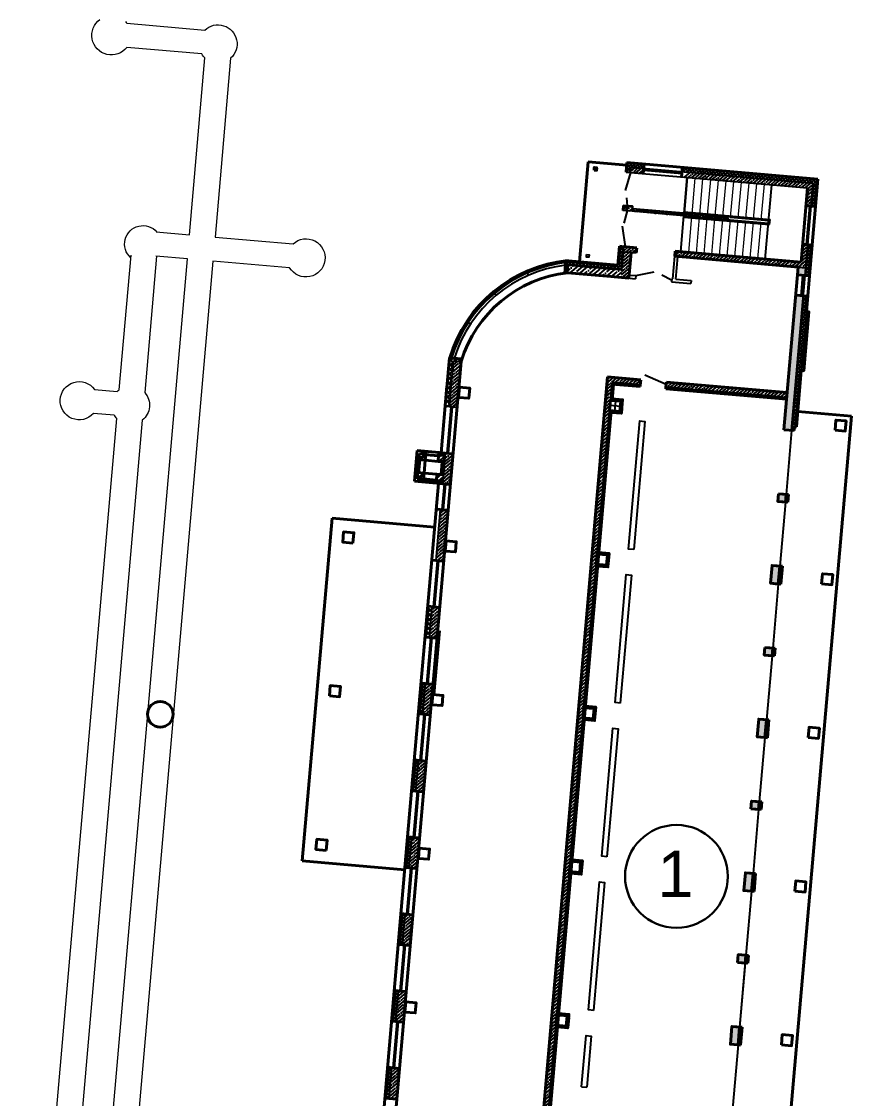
# Model space of a CAD drawing. Header units: millimetres. Extents: x 946 to 259010, y 548 to 42559.
# Drawn here: x 17430 to 23887, y 23808 to 32187 of the extents above; entities that cross this region are included whole.
import ezdxf

# ---------------------------------------------------------------- set-up
doc = ezdxf.new("R2010")
doc.units = ezdxf.units.MM
doc.linetypes.add('2-Columns and grid$0$084_(М5) Неукрепленный откос', pattern=[0])
doc.linetypes.add('DASHED', pattern=[19.05, 12.7, -6.35])
for name, color, linetype, lineweight in [('01 - здание', 1, 'Continuous', 40), ('01-Контур', 1, 'Continuous', 25), ('19-канальяК2', 54, 'Continuous', 40), ('Размеры КР', 23, 'Continuous', 13)]:
    doc.layers.add(name, color=color, linetype=linetype, lineweight=lineweight)
doc.styles.add('ГП-ариель', font='arial.ttf')
pattern_1 = [(45, (1452.38544, -901.835), (-0.067351921, 0.067351921), []), (135, (1452.38544, -901.835), (-0.067351921, -0.067351921), [])]
pattern_2 = [(45, (1411.03127, -1534.55234), (-0.134703842, 0.134703842), []), (45, (1411.16598, -1534.55234), (-0.134703842, 0.134703842), [0.238125, -0.047625, 0, -0.047625])]
pattern_3 = [(45, (1452.38544, -901.835), (-0.089802561, 0.089802561), []), (135, (1452.38544, -901.835), (-0.089802561, -0.089802561), [])]

# ---------------------------------------------------------------- blocks, each defined once
blk = doc.blocks.new('Прокуратура_v1')
at = {"layer": '01 - здание', "lineweight": -2, "ltscale": 100}
h = blk.add_hatch(dxfattribs=at)
h.set_pattern_fill('ANSI37', color=256, scale=0.03)
h.set_pattern_definition(pattern_1)
edge = h.paths.add_edge_path()
edge.add_line((-7.31, -0.19), (-6.81, -0.19))
edge.add_line((-6.81, -0.19), (-6.81, -0.02))
edge.add_line((-6.81, -0.02), (-7.449, -0.02))
edge.add_arc((-7.486, -0.015), 0.0375, 279.5173, 352.8701, ccw=False)
edge.add_line((-7.48, -0.052), (-7.48, -0.39))
edge.add_line((-7.48, -0.39), (-7.31, -0.39))
edge.add_line((-7.31, -0.39), (-7.31, -0.19))
h.paths.add_polyline_path([(-7.31, -1.69), (-7.48, -1.69), (-7.48, -1.89), (-7.31, -1.89)])
edge = h.paths.add_edge_path()
edge.add_arc((-0.022, -0.021), 0.0375, 178.8259, 272.3048, ccw=False)
edge.add_line((-0.059, -0.02), (-5.31, -0.02))
edge.add_line((-5.31, -0.02), (-5.31, -0.19))
edge.add_line((-5.31, -0.19), (-0.19, -0.19))
edge.add_line((-0.19, -0.19), (-0.19, -0.39))
edge.add_line((-0.19, -0.39), (-0.02, -0.39))
edge.add_line((-0.02, -0.39), (-0.02, -0.058))
h.paths.add_polyline_path([(-0.02, -0.39), (-0.19, -0.39), (-0.19, -1.09), (-0.02, -1.09)])
h.paths.add_polyline_path([(-0.02, -2.59), (-0.19, -2.59), (-0.19, -3.49), (-0.02, -3.49)])
h.paths.add_polyline_path([(-0.02, -3.49), (-0.19, -3.49), (-0.19, -3.79), (-0.02, -3.79)])
h = blk.add_hatch(dxfattribs=at)
h.set_pattern_fill('ANSI35', color=256, scale=0.03)
h.set_pattern_definition(pattern_2)
h.paths.add_polyline_path([(-7.11, -0.19), (-7.31, -0.19), (-7.31, -0.39), (-7.11, -0.39)])
h.paths.add_polyline_path([(-5.237, -0.39), (-0.71, -0.39), (-0.71, -0.19), (-5.132, -0.19)])
h.paths.add_polyline_path([(-0.71, -0.39), (-0.39, -0.39), (-0.19, -0.39), (-0.19, -0.19), (-0.71, -0.19)])
h.paths.add_polyline_path([(-0.19, -0.39), (-0.39, -0.39), (-0.39, -1.09), (-0.19, -1.09)])
h.paths.add_polyline_path([(-0.39, -2.59), (-0.39, -3.29), (-0.71, -3.29), (-0.71, -3.49), (-0.49, -3.49), (-0.19, -3.49), (-0.19, -2.59)])
h.paths.add_polyline_path([(-0.71, -3.49), (-0.71, -3.29), (-5.31, -3.29), (-5.31, -3.49)])
h.paths.add_polyline_path([(-7.11, -1.89), (-7.11, -1.69), (-7.31, -1.69), (-7.31, -1.89)])
h = blk.add_hatch(dxfattribs=at)
h.set_pattern_fill('ANSI35', color=256, scale=0.03)
h.set_pattern_definition([(45, (1452.38544, -901.835), (-0.134703842, 0.134703842), []), (45, (1452.52014, -901.835), (-0.134703842, 0.134703842), [0.238125, -0.047625, 0, -0.047625])])
h.paths.add_polyline_path([(-7.11, -0.19), (-7.11, -0.39), (-6.81, -0.39), (-6.81, -0.19)])
h = blk.add_hatch(dxfattribs=at)
h.set_pattern_fill('ANSI36', color=256, scale=0.02)
h.set_pattern_definition([(45, (908.73407, -1437.101285), (0.0336759605, 0.1234785217), [0.15875, -0.03175, 0, -0.03175])])
h.paths.add_polyline_path([(-6.99, -1.81), (-7.09, -1.82), (-7.09, -1.9), (-6.99, -1.89)])
h.paths.add_polyline_path([(-3.333, -1.79), (-6.99, -1.79), (-6.99, -1.89), (-3.299, -1.89)])
h = blk.add_hatch(dxfattribs=at)
h.set_pattern_fill('ANSI37', color=256, scale=0.03)
h.set_pattern_definition(pattern_1)
h.paths.add_polyline_path([(-7.31, -3.49), (-7.48, -3.49), (-7.48, -4.02), (-8.98, -4.02), (-9.41, -4.02), (-9.41, -4.19), (-7.31, -4.19)])
h.paths.add_polyline_path([(-7.31, -3.29), (-7.48, -3.29), (-7.48, -3.49), (-7.31, -3.49)])
h = blk.add_hatch(dxfattribs=at)
h.set_pattern_fill('ANSI35', color=256, scale=0.03)
h.set_pattern_definition(pattern_2)
h.paths.add_polyline_path([(-7.11, -3.29), (-7.31, -3.29), (-7.31, -3.49), (-7.11, -3.49)])
h.paths.add_polyline_path([(-7.11, -3.49), (-6.81, -3.49), (-6.81, -3.29), (-7.11, -3.29)])
h = blk.add_hatch(dxfattribs=at)
h.set_pattern_fill('ANSI35', color=256, scale=0.03)
h.set_pattern_definition(pattern_2)
h.paths.add_polyline_path([(-7.11, -3.49), (-7.31, -3.49), (-7.31, -4.49), (-7.11, -4.49)])
h.paths.add_polyline_path([(-7.01, -3.49), (-7.11, -3.49), (-7.11, -4.49), (-7.01, -4.49)])
h = blk.add_hatch(dxfattribs=at)
h.set_pattern_fill('ANSI35', color=256, scale=0.03)
h.set_pattern_definition(pattern_2)
h.paths.add_polyline_path([(-0.19, -3.49), (-0.49, -3.49), (-0.49, -3.79), (-0.19, -3.79)])
h.paths.add_polyline_path([(-0.19, -4.59), (-0.49, -4.59), (-0.49, -9.49), (-0.19, -9.49)])
h.paths.add_polyline_path([(-0.19, -9.49), (-0.49, -9.49), (-0.49, -9.84), (-0.19, -9.84)])
h.paths.add_polyline_path([(-0.19, -12.34), (-0.49, -12.34), (-0.49, -12.64), (-0.19, -12.64)])
h.paths.add_polyline_path([(-0.19, -15.14), (-0.49, -15.14), (-0.49, -15.49), (-0.19, -15.49)])
h.paths.add_polyline_path([(-0.19, -15.49), (-0.49, -15.49), (-0.49, -15.84), (-0.19, -15.84)])
h.paths.add_polyline_path([(-0.19, -18.34), (-0.49, -18.34), (-0.49, -18.64), (-0.19, -18.64)])
h.paths.add_polyline_path([(-0.19, -21.14), (-0.49, -21.14), (-0.49, -21.49), (-0.19, -21.49)])
h.paths.add_polyline_path([(-0.19, -21.49), (-0.49, -21.49), (-0.49, -21.84), (-0.19, -21.84)])
h.paths.add_polyline_path([(-0.19, -24.34), (-0.49, -24.34), (-0.49, -24.64), (-0.19, -24.64)])
h.paths.add_polyline_path([(-0.19, -27.14), (-0.49, -27.14), (-0.49, -27.49), (-0.19, -27.49)])
h.paths.add_polyline_path([(-0.19, -27.49), (-0.49, -27.49), (-0.49, -27.84), (-0.19, -27.84)])
h.paths.add_polyline_path([(-0.19, -30.34), (-0.49, -30.34), (-0.49, -30.64), (-0.19, -30.64)])
h.paths.add_polyline_path([(-0.19, -33.14), (-0.49, -33.14), (-0.49, -33.49), (-0.19, -33.49)])
h.paths.add_polyline_path([(-0.19, -33.49), (-0.49, -33.49), (-0.49, -33.84), (-0.19, -33.84)])
h.paths.add_polyline_path([(-0.19, -36.34), (-0.49, -36.34), (-0.49, -36.64), (-0.19, -36.64)])
h.paths.add_polyline_path([(-0.19, -39.14), (-0.49, -39.14), (-0.49, -39.49), (-0.19, -39.49)])
h.paths.add_polyline_path([(-0.19, -39.49), (-0.49, -39.49), (-0.49, -39.69), (-0.19, -39.69)])
h = blk.add_hatch(dxfattribs=at)
h.set_pattern_fill('ANSI37', color=256, scale=0.03)
h.set_pattern_definition(pattern_1)
h.paths.add_polyline_path([(-9.41, -4.19), (-9.41, -4.02), (-9.457, -4.02, 0.002499), (-9.51, -4.031), (-9.51, -4.511, -0.005218), (-9.41, -4.49)])
h = blk.add_hatch(dxfattribs=at)
h.set_pattern_fill('ANSI35', color=256, scale=0.04)
h.set_pattern_definition([(45, (1452.38544, -901.835), (-0.179605122, 0.179605122), []), (45, (1452.56504, -901.835), (-0.179605122, 0.179605122), [0.3175, -0.0635, 0, -0.0635])])
h.paths.add_polyline_path([(-7.31, -4.191), (-9.41, -4.19), (-9.41, -4.49), (-7.31, -4.49)])
h = blk.add_hatch(dxfattribs=at)
h.set_pattern_fill('ANSI37', color=256, scale=0.03)
h.set_pattern_definition(pattern_1)
h.paths.add_polyline_path([(-0.02, -5.19), (-0.02, -4.59), (-0.19, -4.59), (-0.19, -9.49), (-0.02, -9.49), (-0.02, -9.129, -0.411161), (-0.057, -9.091, -0.411161), (-0.02, -9.054), (-0.02, -7.49)])
h.paths.add_polyline_path([(-0.02, -9.49), (-0.19, -9.49), (-0.19, -9.84), (-0.09, -9.84), (-0.09, -9.69), (-0.02, -9.69)])
h = blk.add_hatch(dxfattribs=at)
h.set_pattern_fill('ANSI37', color=256, scale=0.04)
h.set_pattern_definition(pattern_3)
h.paths.add_polyline_path([(-13.53, -9.49), (-13.7, -9.49), (-13.7, -9.49), (-13.7, -10.09), (-13.53, -10.09)])
h.paths.add_polyline_path([(-13.53, -8.19), (-13.7, -8.19), (-13.7, -9.49), (-13.53, -9.49)])
h = blk.add_hatch(dxfattribs=at)
h.set_pattern_fill('ANSI35', color=256, scale=0.03)
h.set_pattern_definition(pattern_2)
h.paths.add_polyline_path([(-13.23, -17.89), (-13.53, -17.89), (-13.53, -19.09), (-13.23, -19.09)])
h.paths.add_polyline_path([(-13.53, -16.09), (-13.23, -16.09), (-13.23, -15.49), (-13.53, -15.49)])
h.paths.add_polyline_path([(-13.23, -15.49), (-13.23, -14.09), (-13.53, -14.09), (-13.53, -15.49)])
h.paths.add_polyline_path([(-13.23, -11.89), (-13.53, -11.89), (-13.53, -13.09), (-13.23, -13.09)])
h.paths.add_polyline_path([(-13.53, -10.09), (-13.23, -10.09), (-13.23, -9.49), (-13.53, -9.49)])
edge = h.paths.add_edge_path()
edge.add_line((-13.53, -9.49), (-13.23, -9.49))
edge.add_line((-13.23, -9.49), (-13.23, -9.29))
edge.add_arc((-27.855, -8.79), 14.634, 358.042, 361.958)
edge.add_line((-13.23, -8.29), (-13.53, -8.29))
edge.add_arc((47.787, -8.89), 61.32, 179.43937, 180.56063)
h = blk.add_hatch(dxfattribs=at)
h.set_pattern_fill('ANSI37', color=256, scale=0.04)
h.set_pattern_definition(pattern_3)
h.paths.add_polyline_path([(-13.23, -8.19), (-13.53, -8.19), (-13.53, -8.29), (-13.23, -8.29)])
h = blk.add_hatch(dxfattribs=at)
h.set_pattern_fill('ANSI35', color=256, scale=0.03)
h.set_pattern_definition(pattern_2)
h.paths.add_polyline_path([(-7.31, -15.49), (-7.51, -15.49), (-7.51, -21.49), (-7.31, -21.49), (-7.31, -21.29)])
h.paths.add_polyline_path([(-7.31, -9.49), (-7.51, -9.49), (-7.51, -15.49), (-7.31, -15.49), (-7.31, -15.29)])
h.paths.add_polyline_path([(-7.11, -8.39), (-7.51, -8.39), (-7.51, -9.49), (-7.31, -9.49), (-7.31, -9.29), (-7.31, -8.59), (-7.11, -8.59)])
h.paths.add_polyline_path([(-6.21, -8.39), (-6.564, -8.39), (-6.501, -8.59), (-6.21, -8.59)])
h.paths.add_polyline_path([(-6.564, -8.39), (-7.11, -8.39), (-7.11, -8.59), (-6.501, -8.59)])
h.paths.add_polyline_path([(-4.225, -8.39), (-5.21, -8.39), (-5.21, -8.59), (-4.208, -8.59)])
h.paths.add_polyline_path([(-0.71, -8.39), (-4.225, -8.39), (-4.208, -8.59), (-0.71, -8.59)])
h.paths.add_polyline_path([(-0.49, -8.39), (-0.71, -8.39), (-0.71, -8.59), (-0.49, -8.59)])
h = blk.add_hatch(dxfattribs=at)
h.set_pattern_fill('ANSI32', color=256, scale=0.02)
h.set_pattern_definition([(45, (1459.09888, -872.56195), (-0.134703842, 0.134703842), []), (45, (1459.18868, -872.56195), (-0.134703842, 0.134703842), [])])
h.paths.add_polyline_path([(-14.29, -12.24), (-14.29, -11.99), (-14.54, -11.99), (-14.54, -12.24)])
h.paths.add_polyline_path([(-13.79, -11.99), (-13.79, -12.24), (-13.53, -12.24), (-13.53, -11.99)])
h.paths.add_polyline_path([(-13.79, -12.74), (-13.79, -12.99), (-13.53, -12.99), (-13.53, -12.74)])
h = blk.add_hatch(dxfattribs=at)
h.set_pattern_fill('ANSI31', color=256, scale=0.02)
h.set_pattern_definition([(45, (1459.09888, -872.561955), (-0.0449012806, 0.0449012806), [])])
h.paths.add_polyline_path([(-13.79, -11.99), (-14.091, -11.99), (-14.091, -12.04), (-13.79, -12.04)])
h.paths.add_polyline_path([(-14.091, -11.99), (-14.29, -11.99), (-14.29, -12.04), (-14.091, -12.04)])
h.paths.add_polyline_path([(-13.79, -12.94), (-14.29, -12.94), (-14.29, -12.99), (-13.79, -12.99)])
h = blk.add_hatch(dxfattribs=at)
h.set_pattern_fill('ANSI31', color=256, scale=0.02)
h.set_pattern_definition([(45, (1459.31888, -872.561955), (-0.0449012806, 0.0449012806), [])])
h.paths.add_polyline_path([(-14.54, -12.74), (-14.49, -12.74), (-14.49, -12.24), (-14.54, -12.24)])
h = blk.add_hatch(dxfattribs=at)
h.set_pattern_fill('ANSI37', color=256, scale=0.04)
h.set_pattern_definition([(45, (1411.03127, -1528.55234), (-0.089802561, 0.089802561), []), (135, (1411.03127, -1528.55234), (-0.089802561, -0.089802561), [])])
h.paths.add_polyline_path([(-13.53, -12.24), (-13.63, -12.24), (-13.63, -12.74), (-13.53, -12.74)])
h = blk.add_hatch(dxfattribs=at)
h.set_pattern_fill('ANSI37', color=256, scale=0.03)
h.set_pattern_definition(pattern_1)
h.paths.add_polyline_path([(-0.09, -12.34), (-0.19, -12.34), (-0.19, -12.64), (-0.09, -12.64)])
h.paths.add_polyline_path([(-0.09, -15.14), (-0.19, -15.14), (-0.19, -15.49), (-0.09, -15.49)])
h.paths.add_polyline_path([(-0.09, -15.49), (-0.19, -15.49), (-0.19, -15.84), (-0.09, -15.84)])
h.paths.add_polyline_path([(-0.09, -18.34), (-0.19, -18.34), (-0.19, -18.64), (-0.09, -18.64)])
h.paths.add_polyline_path([(-0.09, -21.14), (-0.19, -21.14), (-0.19, -21.49), (-0.09, -21.49)])
h.paths.add_polyline_path([(-0.09, -21.49), (-0.19, -21.49), (-0.19, -21.84), (-0.09, -21.84)])
h.paths.add_polyline_path([(-0.09, -24.34), (-0.19, -24.34), (-0.19, -24.64), (-0.09, -24.64)])
h.paths.add_polyline_path([(-0.09, -27.14), (-0.19, -27.14), (-0.19, -27.49), (-0.09, -27.49)])
h.paths.add_polyline_path([(-0.09, -27.49), (-0.19, -27.49), (-0.19, -27.84), (-0.09, -27.84)])
h.paths.add_polyline_path([(-0.09, -30.34), (-0.19, -30.34), (-0.19, -30.64), (-0.09, -30.64)])
h.paths.add_polyline_path([(-0.09, -33.14), (-0.19, -33.14), (-0.19, -33.49), (-0.09, -33.49)])
h.paths.add_polyline_path([(-0.09, -33.49), (-0.19, -33.49), (-0.19, -33.84), (-0.09, -33.84)])
h.paths.add_polyline_path([(-0.09, -36.34), (-0.19, -36.34), (-0.19, -36.64), (-0.09, -36.64)])
h.paths.add_polyline_path([(-0.09, -39.14), (-0.19, -39.14), (-0.19, -39.49), (-0.09, -39.49)])
h = blk.add_hatch(dxfattribs=at)
h.set_pattern_fill('ANSI32', color=256, scale=0.02)
h.set_pattern_definition([(45, (1459.31888, -872.56195), (-0.134703842, 0.134703842), []), (45, (1459.40868, -872.56195), (-0.134703842, 0.134703842), [])])
h.paths.add_polyline_path([(-14.401, -12.74), (-14.54, -12.74), (-14.54, -12.99), (-14.401, -12.99)])
h.paths.add_polyline_path([(-14.29, -12.74), (-14.401, -12.74), (-14.401, -12.99), (-14.29, -12.99)])
h = blk.add_hatch(dxfattribs=at)
h.set_pattern_fill('ANSI37', color=256, scale=0.04)
h.set_pattern_definition([(45, (1411.03127, -1534.55234), (-0.089802561, 0.089802561), []), (135, (1411.03127, -1534.55234), (-0.089802561, -0.089802561), [])])
h.paths.add_polyline_path([(-13.53, -17.89), (-13.7, -17.89), (-13.7, -19.09), (-13.53, -19.09)])
h = blk.add_hatch(dxfattribs=at)
h.set_pattern_fill('ANSI37', color=256, scale=0.03)
h.set_pattern_definition(pattern_1)
h.paths.add_polyline_path([(-13.53, -35.89), (-13.7, -35.89), (-13.7, -37.09), (-13.53, -37.09)])
h.paths.add_polyline_path([(-13.53, -33.49), (-13.7, -33.49), (-13.7, -34.09), (-13.53, -34.09)])
h.paths.add_polyline_path([(-13.53, -32.89), (-13.7, -32.89), (-13.7, -33.49), (-13.53, -33.49)])
h.paths.add_polyline_path([(-13.53, -29.89), (-13.7, -29.89), (-13.7, -31.09), (-13.53, -31.09)])
h.paths.add_polyline_path([(-13.53, -27.49), (-13.7, -27.49), (-13.7, -28.09), (-13.53, -28.09)])
h.paths.add_polyline_path([(-13.53, -26.89), (-13.7, -26.89), (-13.7, -27.49), (-13.53, -27.49)])
h.paths.add_polyline_path([(-13.53, -23.89), (-13.7, -23.89), (-13.7, -25.051, -0.438008), (-13.661, -25.09), (-13.53, -25.09)])
h.paths.add_polyline_path([(-13.53, -21.49), (-13.7, -21.49), (-13.7, -22.09), (-13.53, -22.09)])
h.paths.add_polyline_path([(-13.53, -20.89), (-13.7, -20.89), (-13.7, -21.49), (-13.53, -21.49)])
h = blk.add_hatch(dxfattribs=at)
h.set_pattern_fill('ANSI35', color=256, scale=0.03)
h.set_pattern_definition(pattern_2)
h.paths.add_polyline_path([(-13.23, -29.89), (-13.53, -29.89), (-13.53, -31.09), (-13.23, -31.09)])
h.paths.add_polyline_path([(-13.23, -27.49), (-13.53, -27.49), (-13.53, -28.09), (-13.23, -28.09)])
h.paths.add_polyline_path([(-13.53, -27.49), (-13.23, -27.49), (-13.23, -26.89), (-13.53, -26.89)])
h.paths.add_polyline_path([(-13.23, -23.89), (-13.53, -23.89), (-13.53, -25.09), (-13.23, -25.09)])
h.paths.add_polyline_path([(-13.23, -21.49), (-13.53, -21.49), (-13.53, -22.09), (-13.23, -22.09)])
h.paths.add_polyline_path([(-13.23, -21.09), (-13.23, -20.89), (-13.53, -20.89), (-13.53, -21.49), (-13.23, -21.49)])
h = blk.add_hatch(dxfattribs=at)
h.set_pattern_fill('ANSI35', color=256, scale=0.03)
h.set_pattern_definition(pattern_2)
h.paths.add_polyline_path([(-7.31, -21.49), (-7.51, -21.49), (-7.51, -27.49), (-7.31, -27.49), (-7.31, -27.29)])
h = blk.add_hatch(dxfattribs=at)
h.set_pattern_fill('ANSI35', color=256, scale=0.03)
h.set_pattern_definition(pattern_2)
h.paths.add_polyline_path([(-7.31, -27.49), (-7.51, -27.49), (-7.51, -33.49), (-7.31, -33.49), (-7.31, -33.29)])
h = blk.add_hatch(dxfattribs=at)
h.set_pattern_fill('ANSI35', color=256, scale=0.03)
h.set_pattern_definition(pattern_2)
h.paths.add_polyline_path([(-17.53, -46.09), (-17.23, -46.09), (-17.23, -44.89), (-17.53, -44.89)])
h.paths.add_polyline_path([(-17.23, -41.89), (-17.53, -41.89), (-17.53, -43.09), (-17.23, -43.09)])
h.paths.add_polyline_path([(-17.23, -39.27), (-17.01, -39.27), (-17.01, -38.97), (-17.53, -38.97), (-17.53, -40.09), (-17.23, -40.09)])
h.paths.add_polyline_path([(-17.01, -38.97), (-17.01, -39.27), (-13.23, -39.27), (-13.23, -38.09), (-13.53, -38.09), (-13.53, -38.97)])
h.paths.add_polyline_path([(-13.53, -37.09), (-13.23, -37.09), (-13.23, -35.89), (-13.53, -35.89)])
h.paths.add_polyline_path([(-13.23, -33.49), (-13.53, -33.49), (-13.53, -34.09), (-13.23, -34.09)])
h.paths.add_polyline_path([(-13.23, -32.89), (-13.53, -32.89), (-13.53, -33.49), (-13.23, -33.49)])
h = blk.add_hatch(dxfattribs=at)
h.set_pattern_fill('ANSI35', color=256, scale=0.03)
h.set_pattern_definition(pattern_2)
h.paths.add_polyline_path([(-7.11, -39.69), (-7.31, -39.69), (-7.31, -39.49), (-7.51, -39.49), (-7.51, -39.89), (-7.11, -39.89)])
h.paths.add_polyline_path([(-7.31, -33.69), (-7.31, -33.49), (-7.51, -33.49), (-7.51, -36.159), (-7.51, -39.49), (-7.31, -39.49), (-7.31, -39.29)])
h.paths.add_polyline_path([(-3.721, -39.69), (-4.71, -39.69), (-7.11, -39.69), (-7.11, -39.89), (-4.71, -39.89), (-4.71, -41.6), (-4.395, -41.6), (-4.395, -41.4), (-4.51, -41.4), (-4.51, -39.89), (-3.65, -39.89)])
h.paths.add_polyline_path([(-2.81, -39.89), (-2.519, -39.89), (-2.591, -39.69), (-3.721, -39.69), (-3.65, -39.89), (-3.01, -39.89), (-3.01, -41.4), (-3.465, -41.4), (-3.465, -41.6), (-2.435, -41.6), (-2.435, -41.4), (-2.81, -41.4)])
h.paths.add_polyline_path([(0.04, -39.69), (-0.19, -39.69), (-0.71, -39.69), (-0.71, -39.89), (-0.16, -39.89), (-0.16, -41.4), (-0.71, -41.4), (-0.71, -41.6), (-0.39, -41.6), (-0.39, -42.4), (-0.19, -42.4), (-0.19, -41.6), (0.04, -41.6)])
h.paths.add_polyline_path([(-0.71, -41.4), (-1.085, -41.4), (-1.085, -41.6), (-0.71, -41.6)])
h.paths.add_polyline_path([(-3.323, -40.948), (-2.838, -40.948), (-2.838, -40.648), (-3.323, -40.648)], flags=25)
at = {"layer": '01 - здание', "ltscale": 100}
for p, q in [((-8.98, -0.12), (-8.98, -4.02)), ((-7.48, -0.12), (-8.98, -0.12)), ((-7.48, -0.02), (-0.02, -0.02)), ((-7.48, -0.39), (-7.48, -0.02)), ((-6.81, -0.39), (-6.81, -0.02)), ((-5.31, -0.39), (-5.31, -0.02)), ((-0.39, -3.29), (-0.39, -0.39)), ((-0.39, -3.29), (-0.39, -0.39)), ((-0.39, -3.29), (-0.39, -0.39)), ((-0.39, -3.29), (-0.39, -0.39)), ((-0.39, -3.29), (-0.39, -0.39)), ((-0.39, -3.29), (-0.39, -0.39)), ((-0.39, -3.29), (-0.39, -0.39)), ((-0.39, -3.29), (-0.39, -0.39)), ((-0.02, -0.02), (-0.02, -3.49)), ((-0.02, -1.09), (-0.39, -1.09)), ((-0.02, -2.59), (-0.39, -2.59)), ((-7.48, -4.02), (-7.48, -3.29)), ((-7.31, -3.29), (-7.48, -3.29)), ((-7.345, -3.29), (-6.81, -3.29)), ((-6.81, -3.29), (-6.81, -3.49)), ((-5.31, -3.29), (-0.39, -3.29)), ((-5.31, -3.29), (-5.31, -3.49)), ((-7.01, -4.49), (-7.01, -3.49)), ((-0.49, -3.49), (-5.31, -3.49)), ((-0.49, -9.84), (-0.49, -3.49)), ((-0.02, -3.49), (-0.02, -5.19)), ((-9.51, -4.031), (-9.51, -4.511)), ((-9.41, -4.02), (-9.457, -4.02)), ((-9.41, -4.02), (-7.48, -4.02)), ((-0.49, -3.79), (-0.02, -3.79)), ((-7.11, -4.49), (-9.41, -4.49)), ((-7.01, -4.49), (-8.43, -4.49)), ((-0.49, -4.59), (-0.02, -4.59)), ((0.08, -5.19), (-0.02, -5.19)), ((0.08, -5.19), (0.08, -7.49)), ((-0.02, -7.49), (-0.02, -9.69)), ((-13.7, -9.49), (-13.7, -8.19)), ((-13.23, -8.19), (-13.7, -8.19)), ((-13.208, -8.19), (-13.7, -8.19)), ((-13.23, -9.49), (-13.23, -8.29)), ((-7.51, -36.159), (-7.51, -8.39)), ((-6.21, -8.39), (-7.51, -8.39)), ((-6.21, -8.653), (-7.31, -8.653)), ((-7.247, -8.653), (-7.247, -9.29)), ((-6.21, -8.39), (-6.21, -8.59)), ((-6.21, -8.59), (-6.21, -8.653)), ((-0.49, -8.39), (-5.21, -8.39)), ((-5.21, -8.39), (-5.21, -8.59)), ((-5.21, -8.59), (-5.21, -8.653)), ((-0.49, -8.653), (-5.21, -8.653)), ((-0.02, -9.09), (2.08, -9.09)), ((2.08, -39.89), (2.08, -9.09)), ((-13.7, -11.89), (-13.7, -9.29)), ((-13.23, -21.29), (-13.23, -9.29)), ((-7.247, -9.69), (-7.247, -39.227)), ((-0.49, -9.84), (-0.09, -9.84)), ((-0.09, -9.84), (-0.09, -9.69)), ((-0.09, -9.69), (-0.02, -9.69)), ((-13.63, -11.89), (-14.64, -11.89)), ((-14.64, -11.89), (-14.64, -13.09)), ((-14.29, -11.99), (-14.54, -11.99)), ((-14.54, -11.99), (-14.54, -12.24)), ((-14.29, -11.99), (-14.29, -11.89)), ((-14.29, -11.99), (-14.29, -12.24)), ((-13.79, -11.99), (-13.79, -11.89)), ((-13.53, -11.99), (-13.79, -11.99)), ((-13.79, -11.99), (-13.79, -12.24)), ((-13.23, -11.89), (-13.7, -11.89)), ((-14.54, -12.24), (-14.64, -12.24)), ((-14.29, -12.24), (-14.54, -12.24)), ((-14.54, -12.24), (-14.54, -12.74)), ((-14.29, -12.24), (-14.29, -12.74)), ((-14.29, -12.24), (-13.79, -12.24)), ((-13.53, -12.24), (-13.79, -12.24)), ((-13.63, -12.24), (-13.63, -12.74)), ((-0.49, -12.34), (-0.09, -12.34)), ((-0.09, -12.64), (-0.09, -12.34)), ((-14.54, -12.74), (-14.64, -12.74)), ((-14.54, -12.74), (-14.54, -12.99)), ((-14.29, -12.74), (-14.54, -12.74)), ((-14.29, -12.74), (-14.29, -12.99)), ((-14.29, -12.74), (-13.79, -12.74)), ((-13.79, -12.74), (-13.79, -12.99)), ((-13.53, -12.74), (-13.79, -12.74)), ((-0.49, -12.64), (-0.09, -12.64)), ((-0.49, -12.64), (-0.09, -12.64)), ((-13.63, -13.09), (-14.64, -13.09)), ((-14.29, -12.99), (-14.54, -12.99)), ((-14.29, -12.99), (-13.79, -12.99)), ((-14.29, -13.09), (-14.29, -12.99)), ((-13.53, -12.99), (-13.79, -12.99)), ((-13.79, -13.09), (-13.79, -12.99)), ((-13.7, -26.89), (-13.7, -13.09)), ((-13.7, -13.09), (-13.23, -13.09)), ((-13.23, -14.09), (-13.7, -14.09)), ((-13.7, -14.09), (-13.23, -14.09)), ((-0.49, -15.84), (-0.49, -15.14)), ((-0.49, -15.14), (-0.09, -15.14)), ((-0.09, -15.84), (-0.09, -15.14)), ((-0.49, -15.84), (-0.09, -15.84)), ((-13.7, -16.09), (-13.23, -16.09)), ((-13.7, -17.89), (-13.23, -17.89)), ((-0.49, -18.64), (-0.49, -18.34)), ((-0.49, -18.34), (-0.09, -18.34)), ((-0.09, -18.64), (-0.09, -18.34)), ((-0.49, -18.64), (-0.09, -18.64)), ((-0.49, -18.64), (-0.09, -18.64)), ((-13.7, -19.09), (-13.23, -19.09)), ((-13.7, -19.09), (-13.23, -19.09)), ((-13.7, -20.89), (-13.23, -20.89)), ((-13.23, -39.27), (-13.23, -21.09)), ((-0.49, -21.84), (-0.49, -21.14)), ((-0.49, -21.14), (-0.09, -21.14)), ((-0.09, -21.84), (-0.09, -21.14)), ((-13.7, -22.09), (-13.23, -22.09)), ((-0.49, -21.84), (-0.09, -21.84)), ((-13.7, -23.89), (-13.23, -23.89)), ((-0.49, -24.64), (-0.49, -24.34)), ((-0.49, -24.34), (-0.09, -24.34)), ((-0.49, -24.64), (-0.09, -24.64)), ((-0.49, -24.64), (-0.09, -24.64)), ((-0.09, -24.64), (-0.09, -24.34)), ((-13.7, -25.09), (-13.23, -25.09)), ((-13.7, -38.8), (-13.7, -26.89)), ((-13.7, -26.89), (-13.23, -26.89)), ((-13.23, -26.89), (-13.7, -26.89)), ((-0.49, -27.84), (-0.49, -27.14)), ((-0.49, -27.14), (-0.09, -27.14)), ((-0.09, -27.84), (-0.09, -27.14)), ((-0.49, -27.84), (-0.09, -27.84)), ((-13.7, -28.09), (-13.23, -28.09)), ((-13.7, -29.89), (-13.23, -29.89)), ((-13.23, -29.89), (-13.7, -29.89)), ((-0.49, -30.64), (-0.49, -30.34)), ((-0.49, -30.34), (-0.09, -30.34)), ((-0.09, -30.64), (-0.09, -30.34)), ((-0.49, -30.64), (-0.09, -30.64)), ((-0.49, -30.64), (-0.09, -30.64)), ((-13.7, -31.09), (-13.23, -31.09)), ((-13.7, -32.89), (-13.23, -32.89)), ((-13.23, -32.89), (-13.7, -32.89)), ((-7.51, -39.89), (-7.51, -33.49)), ((-0.49, -33.84), (-0.49, -33.14)), ((-0.49, -33.14), (-0.09, -33.14)), ((-0.09, -33.84), (-0.09, -33.14)), ((-0.49, -33.84), (-0.09, -33.84)), ((-13.7, -34.09), (-13.23, -34.09)), ((-13.7, -35.89), (-13.23, -35.89)), ((-13.23, -37.09), (-13.7, -37.09))]:
    blk.add_line(p, q, dxfattribs=at)
at = {"layer": '01 - здание', "lineweight": -2, "ltscale": 100}
for p, q in [((-7.48, -0.39), (-7.31, -0.39)), ((-7.31, -0.39), (-7.453, -1.102)), ((-7.31, -0.19), (-0.19, -0.19)), ((-7.31, -0.39), (-7.31, -0.19)), ((-7.31, -0.39), (-0.39, -0.39)), ((-6.81, -0.19), (-5.31, -0.19)), ((-6.801, -0.259), (-5.31, -0.259)), ((-5.09, -1.79), (-5.09, -0.39)), ((-5.09, -0.39), (-5.09, -1.79)), ((-1.79, -3.29), (-1.79, -0.39)), ((-0.19, -1.09), (-0.19, -0.19)), ((-0.19, -1.09), (-0.19, -0.19)), ((-0.19, -1.09), (-0.19, -0.19)), ((-0.19, -1.09), (-0.19, -0.19)), ((-0.19, -1.09), (-0.19, -0.19)), ((-0.256, -1.09), (-0.256, -2.59)), ((-0.205, -1.09), (-0.205, -2.59)), ((-7.31, -1.69), (-7.366, -1.393)), ((-7.48, -1.89), (-7.48, -1.69)), ((-7.11, -1.69), (-7.48, -1.69)), ((-7.11, -1.89), (-7.48, -1.89)), ((-7.31, -1.89), (-7.395, -2.378)), ((-7.31, -1.89), (-7.31, -1.69)), ((-7.11, -1.79), (-7.11, -1.69)), ((-7.11, -1.69), (-7.11, -1.89)), ((-3.299, -1.79), (-7.11, -1.79)), ((-5.09, -1.89), (-7.11, -1.89)), ((-5.09, -1.74), (-1.74, -1.74)), ((-5.09, -1.89), (-1.79, -1.89)), ((-5.09, -3.29), (-5.09, -1.89)), ((-5.09, -1.94), (-1.74, -1.94)), ((-3.29, -1.79), (-1.79, -1.79)), ((-1.74, -1.94), (-1.74, -1.74)), ((-7.245, -3.29), (-7.441, -2.496)), ((-0.19, -3.49), (-0.19, -2.59)), ((-0.19, -3.49), (-0.19, -2.59)), ((-0.19, -3.49), (-0.19, -2.59)), ((-0.19, -3.49), (-0.19, -2.59)), ((-0.19, -3.49), (-0.19, -2.59)), ((-0.19, -3.49), (-0.19, -2.59)), ((-7.31, -4.191), (-7.31, -3.29)), ((-7.31, -3.49), (-6.81, -3.49)), ((-5.31, -4.37), (-5.31, -3.49)), ((-5.31, -4.37), (-5.31, -3.49)), ((-5.19, -4.37), (-5.19, -3.49)), ((-5.19, -4.37), (-5.19, -3.49)), ((-0.49, -3.49), (-0.19, -3.49)), ((-0.49, -3.49), (-0.19, -3.49)), ((-0.49, -3.49), (-0.19, -3.49)), ((-0.49, -3.49), (-0.19, -3.49)), ((-0.49, -3.49), (-0.19, -3.49)), ((-0.49, -3.49), (-0.19, -3.49)), ((-0.19, -9.84), (-0.19, -3.49)), ((-9, -4.059), (-9, -4.061)), ((-7.48, -4.02), (-8.98, -4.02)), ((-7.48, -4.02), (-8.43, -4.02)), ((-6.75, -4.37), (-6.058, -4.165)), ((-0.29, -3.79), (-0.29, -4.59)), ((-0.24, -3.79), (-0.24, -4.59)), ((-9.41, -4.19), (-9.41, -4.49)), ((-9.41, -4.19), (-7.31, -4.19)), ((-9.31, -4.19), (-7.31, -4.191)), ((-7.31, -4.19), (-8.43, -4.19)), ((-7.21, -4.49), (-6.75, -4.49)), ((-7.01, -4.37), (-6.75, -4.37)), ((-6.75, -4.37), (-6.75, -4.49)), ((-5.35, -4.43), (-5.746, -4.262)), ((-5.35, -4.37), (-5.31, -4.37)), ((-5.35, -4.37), (-5.35, -4.49)), ((-5.35, -4.49), (-4.59, -4.49)), ((-5.19, -4.37), (-4.59, -4.37)), ((-4.59, -4.37), (-4.59, -4.49)), ((-10.907, -4.718), (-10.955, -4.63)), ((-0.02, -5.19), (-0.02, -7.49)), ((-12.101, -5.606), (-12.172, -5.535)), ((-12.995, -6.796), (-13.083, -6.748)), ((0.08, -7.49), (-0.02, -7.49)), ((-13.53, -8.29), (-13.23, -8.29)), ((-13.53, -9.49), (-13.53, -8.29)), ((-5.21, -8.49), (-6.067, -8.2)), ((-7.31, -36.159), (-7.31, -8.59)), ((-6.21, -8.59), (-7.31, -8.59)), ((-0.49, -8.59), (-5.21, -8.59)), ((-13.53, -10.09), (-13.53, -9.49)), ((-6.91, -9.49), (-7.31, -9.49)), ((-7.11, -9.69), (-7.11, -9.29)), ((-0.19, -9.84), (-0.19, -12.34)), ((-13.23, -10.09), (-13.7, -10.09)), ((-13.478, -10.09), (-13.478, -11.89)), ((-13.426, -10.09), (-13.426, -11.89)), ((-14.29, -11.99), (-13.79, -11.99)), ((-14.29, -12.04), (-13.79, -12.04)), ((-13.53, -13.09), (-13.53, -11.89)), ((-14.49, -12.24), (-14.49, -12.74)), ((-0.49, -12.64), (-0.49, -12.34)), ((-0.19, -12.64), (-0.19, -12.34)), ((-14.29, -12.94), (-13.79, -12.94)), ((-0.19, -12.64), (-0.19, -15.14)), ((-13.478, -13.09), (-13.478, -14.09)), ((-13.426, -13.09), (-13.426, -14.09)), ((-13.53, -16.09), (-13.53, -14.09)), ((-0.19, -15.84), (-0.19, -15.14)), ((-0.19, -15.84), (-0.19, -18.34)), ((-13.474, -17.89), (-13.474, -16.09)), ((-13.422, -17.89), (-13.422, -16.09)), ((-13.53, -19.09), (-13.53, -17.89)), ((-0.19, -18.64), (-0.19, -18.34)), ((-13.147, -18.793), (-13.147, -21.29)), ((-0.19, -18.64), (-0.19, -21.14)), ((-13.474, -20.89), (-13.474, -19.09)), ((-13.422, -20.89), (-13.422, -19.09)), ((-13.53, -22.09), (-13.53, -20.89)), ((-0.19, -21.84), (-0.19, -21.14)), ((-13.474, -23.89), (-13.474, -22.09)), ((-13.422, -23.89), (-13.422, -22.09)), ((-0.19, -21.84), (-0.19, -24.34)), ((-0.19, -21.84), (-0.19, -24.34)), ((-13.53, -25.09), (-13.53, -23.89)), ((-0.19, -24.64), (-0.19, -24.34)), ((-0.19, -24.64), (-0.19, -27.14)), ((-13.474, -26.89), (-13.474, -25.09)), ((-13.422, -26.89), (-13.422, -25.09)), ((-13.53, -28.09), (-13.53, -26.89)), ((-0.19, -27.84), (-0.19, -27.14)), ((-0.19, -27.84), (-0.19, -30.34)), ((-0.19, -27.84), (-0.19, -30.34)), ((-13.474, -29.89), (-13.474, -28.09)), ((-13.422, -29.89), (-13.422, -28.09)), ((-13.53, -31.09), (-13.53, -29.89)), ((-0.19, -30.64), (-0.19, -30.34)), ((-0.19, -30.59), (-0.19, -33.14)), ((-0.19, -30.64), (-0.19, -33.14)), ((-13.474, -32.89), (-13.474, -31.09)), ((-13.422, -32.89), (-13.422, -31.09)), ((-13.53, -34.09), (-13.53, -32.89)), ((-0.19, -33.84), (-0.19, -33.14)), ((-7.31, -39.69), (-7.31, -33.69)), ((-0.19, -33.84), (-0.19, -36.34)), ((-0.19, -33.84), (-0.19, -36.34)), ((-13.474, -35.89), (-13.474, -34.09)), ((-13.422, -35.89), (-13.422, -34.09)), ((-13.53, -37.09), (-13.53, -35.89)), ((-6.11, -35.99), (-5.91, -35.99))]:
    blk.add_line(p, q, dxfattribs=at)
at = {"layer": '01 - здание', "lineweight": 15, "ltscale": 100}
for p, q in [((-4.79, -0.39), (-4.79, -1.79)), ((-4.49, -0.39), (-4.49, -1.79)), ((-4.19, -0.39), (-4.19, -1.79)), ((-3.89, -0.39), (-3.89, -1.79)), ((-3.59, -0.39), (-3.59, -1.79)), ((-3.29, -0.39), (-3.29, -1.79)), ((-2.99, -0.39), (-2.99, -1.79)), ((-2.69, -0.39), (-2.69, -1.79)), ((-2.39, -0.39), (-2.39, -1.79)), ((-2.09, -0.39), (-2.09, -1.79)), ((-4.79, -1.89), (-4.79, -3.29)), ((-4.49, -1.89), (-4.49, -3.29)), ((-4.19, -1.89), (-4.19, -3.29)), ((-3.89, -1.89), (-3.89, -3.29)), ((-3.59, -1.89), (-3.59, -3.29)), ((-3.29, -1.89), (-3.29, -3.29)), ((-2.99, -1.89), (-2.99, -3.29)), ((-2.69, -1.89), (-2.69, -3.29)), ((-2.39, -1.89), (-2.39, -3.29)), ((-2.09, -1.89), (-2.09, -3.29))]:
    blk.add_line(p, q, dxfattribs=at)
at = {"layer": '01 - здание', "ltscale": 100}
for points in [[(-8.73, -0.42), (-8.63, -0.42), (-8.63, -0.32), (-8.73, -0.32)], [(-0.49, -12.34), (-0.19, -12.34), (-0.19, -12.64), (-0.49, -12.64)], [(-0.19, -15.84), (-0.49, -15.84), (-0.49, -15.14), (-0.19, -15.14)], [(-0.49, -18.34), (-0.19, -18.34), (-0.19, -18.64), (-0.49, -18.64)], [(-0.19, -21.84), (-0.49, -21.84), (-0.49, -21.14), (-0.19, -21.14)], [(-0.49, -24.64), (-0.19, -24.64), (-0.19, -24.34), (-0.49, -24.34)], [(-0.19, -27.84), (-0.49, -27.84), (-0.49, -27.14), (-0.19, -27.14)], [(-0.49, -30.64), (-0.19, -30.64), (-0.19, -30.34), (-0.49, -30.34)], [(-0.19, -33.84), (-0.49, -33.84), (-0.49, -33.14), (-0.19, -33.14)]]:
    blk.add_lwpolyline(points, close=True, dxfattribs=at)
at = {"layer": '01 - здание', "lineweight": -2, "ltscale": 100}
for points in [[(-7.11, -1.89), (-7.31, -1.89), (-7.31, -1.69), (-7.11, -1.69)], [(-8.73, -3.72), (-8.63, -3.72), (-8.63, -3.82), (-8.73, -3.82)], [(-5.91, -14.99), (-6.11, -14.99), (-6.11, -9.99), (-5.91, -9.99)], [(-5.91, -20.99), (-6.11, -20.99), (-6.11, -15.99), (-5.91, -15.99)], [(-5.91, -26.99), (-6.11, -26.99), (-6.11, -21.99), (-5.91, -21.99)], [(-5.91, -32.99), (-6.11, -32.99), (-6.11, -27.99), (-5.91, -27.99)]]:
    blk.add_lwpolyline(points, close=True, dxfattribs=at)
at = {"layer": '01 - здание', "ltscale": 100}
for points in [[(-0.02, -5.19), (0.08, -5.19), (0.08, -7.49), (-0.02, -7.49)], [(-13.21, -9.69), (-13.21, -9.29), (-12.81, -9.29), (-12.81, -9.69), (-13.21, -9.69)], [(-7.31, -9.69), (-7.31, -9.29), (-6.91, -9.29), (-6.91, -9.69), (-7.31, -9.69)], [(-7.247, -9.227), (-6.847, -9.227), (-6.847, -9.627)], [(-7.247, -9.753), (-6.847, -9.753), (-6.847, -9.353)], [(1.49, -9.69), (1.49, -9.29), (1.89, -9.29), (1.89, -9.69), (1.49, -9.69)], [(-16.81, -15.69), (-16.81, -15.29), (-17.21, -15.29), (-17.21, -15.69), (-16.81, -15.69)], [(-13.21, -15.69), (-13.21, -15.29), (-12.81, -15.29), (-12.81, -15.69), (-13.21, -15.69)], [(-13.21, -15.69), (-13.21, -15.29), (-12.81, -15.29), (-12.81, -15.69), (-13.21, -15.69)], [(-13.21, -15.69), (-13.21, -15.29), (-12.81, -15.29), (-12.81, -15.69), (-13.21, -15.69)], [(-7.31, -15.69), (-7.31, -15.29), (-6.91, -15.29), (-6.91, -15.69), (-7.31, -15.69)], [(-7.247, -15.227), (-6.847, -15.227), (-6.847, -15.627)], [(-7.247, -15.753), (-6.847, -15.753), (-6.847, -15.353)], [(1.49, -15.69), (1.49, -15.29), (1.89, -15.29), (1.89, -15.69), (1.49, -15.69)], [(-17.21, -21.69), (-17.21, -21.29), (-16.81, -21.29), (-16.81, -21.69), (-17.21, -21.69)], [(-13.21, -21.69), (-13.21, -21.29), (-12.81, -21.29), (-12.81, -21.69), (-13.21, -21.69)], [(-13.21, -21.69), (-13.21, -21.29), (-12.81, -21.29), (-12.81, -21.69), (-13.21, -21.69)], [(-13.21, -21.69), (-13.21, -21.29), (-12.81, -21.29), (-12.81, -21.69), (-13.21, -21.69)], [(-7.31, -21.69), (-7.31, -21.29), (-6.91, -21.29), (-6.91, -21.69), (-7.31, -21.69)], [(-7.247, -21.227), (-6.847, -21.227), (-6.847, -21.627)], [(-7.247, -21.753), (-6.847, -21.753), (-6.847, -21.353)], [(1.49, -21.69), (1.49, -21.29), (1.89, -21.29), (1.89, -21.69), (1.49, -21.69)], [(-7.247, -27.227), (-6.847, -27.227), (-6.847, -27.627)], [(-16.81, -27.69), (-16.81, -27.29), (-17.21, -27.29), (-17.21, -27.69), (-16.81, -27.69)], [(-13.21, -27.69), (-13.21, -27.29), (-12.81, -27.29), (-12.81, -27.69), (-13.21, -27.69)], [(-13.21, -27.69), (-13.21, -27.29), (-12.81, -27.29), (-12.81, -27.69), (-13.21, -27.69)], [(-13.21, -27.69), (-13.21, -27.29), (-12.81, -27.29), (-12.81, -27.69), (-13.21, -27.69)], [(-13.21, -27.69), (-13.21, -27.29), (-12.81, -27.29), (-12.81, -27.69), (-13.21, -27.69)], [(-7.31, -27.69), (-7.31, -27.29), (-6.91, -27.29), (-6.91, -27.69), (-7.31, -27.69)], [(-7.247, -27.753), (-6.847, -27.753), (-6.847, -27.353)], [(1.49, -27.69), (1.49, -27.29), (1.89, -27.29), (1.89, -27.69), (1.49, -27.69)], [(-13.21, -33.69), (-13.21, -33.29), (-12.81, -33.29), (-12.81, -33.69), (-13.21, -33.69)], [(-7.31, -33.69), (-7.31, -33.29), (-6.91, -33.29), (-6.91, -33.69), (-7.31, -33.69)], [(-7.247, -33.227), (-6.847, -33.227), (-6.847, -33.627)], [(-7.247, -33.753), (-6.847, -33.753), (-6.847, -33.353)], [(1.49, -33.69), (1.49, -33.29), (1.89, -33.29), (1.89, -33.69), (1.49, -33.69)]]:
    blk.add_lwpolyline(points, dxfattribs=at)
at = {"layer": '01 - здание', "linetype": 'DASHED', "ltscale": 2}
blk.add_lwpolyline([(-13.7, -14.8), (-17.7, -14.8), (-17.7, -28.18), (-13.7, -28.18)], dxfattribs=at)
at = {"layer": '01 - здание', "lineweight": -2, "ltscale": 100}
blk.add_lwpolyline([(-6.11, -35.99), (-6.11, -33.99), (-5.91, -33.99), (-5.91, -35.99)], dxfattribs=at)
at = {"layer": '01 - здание', "ltscale": 100}
for radius, start, end in [(5.37, 100.9919, 168.1627), (4.9, 101.4958, 168.2056)]:
    blk.add_arc((-8.433, -9.292), radius, start, end, dxfattribs=at)
at = {"layer": '01 - здание', "lineweight": -2, "ltscale": 100}
for radius, start, end in [(5.3, 101.7196, 168.0041), (5.2, 101.9483, 167.7698)]:
    blk.add_arc((-8.433, -9.292), radius, start, end, dxfattribs=at)

msp = doc.modelspace()

# ---------------------------------------------------------------- linework, layer by layer
at = {"layer": '01-Контур', "linetype": 'Continuous', "lineweight": 30}
msp.add_circle((22525.5, 25535.9), 400, dxfattribs=at)
at = {"layer": '19-канальяК2', "linetype": 'Continuous'}
msp.add_circle((18509.3, 26796.6), 100, dxfattribs=at)
at = {"layer": 'Размеры КР', "color": 0, "linetype": '2-Columns and grid$0$084_(М5) Неукрепленный откос', "lineweight": 13, "ltscale": 100}
for p, q in [((18249.1, 32173.7), (18856.2, 32120.7)), ((18831.4, 31934.5), (18249.6, 31985.2)), ((18737.2, 30527), (18857.2, 31903.1)), ((19056.9, 31901.1), (18935.6, 30509.7)), ((18477.8, 30549.6), (18737.2, 30527)), ((18935.6, 30509.7), (19542.2, 30456.8)), ((17901.5, 20945.8), (18720.9, 30340)), ((18190.4, 29322.2), (18281.8, 30369.4)), ((18480.9, 30360.9), (18388.4, 29300.4)), ((18720.9, 30340), (18473.5, 30361.6)), ((18919.2, 30322.7), (18099.3, 20921.1)), ((19516, 30270.7), (18919.2, 30322.7)), ((17998.4, 29324.7), (18175, 29309.3)), ((17429.9, 20602.1), (18170.9, 29098.3)), ((18369.7, 29085.4), (17628.4, 20586.8)), ((18151.6, 29122.9), (17989.2, 29137.1))]:
    msp.add_line(p, q, dxfattribs=at)
for points in [[(18249.6, 31985.2, -1.153231), (18040.2, 32203)], [(18238.5, 32185.7, -0.026184), (18249.1, 32173.7, -0.026184)], [(18856.2, 32120.7, -1.014606), (19056.9, 31901.1)], [(18857.2, 31903.1, -0.068664), (18831.4, 31934.5, -0.068664)], [(18280, 30349.3, -1.071574), (18483, 30549.2, -1.071574)], [(19542.2, 30456.8, -2.803075), (19516, 30270.7)], [(17989.2, 29137.1, -2.805518), (17998.4, 29324.7)], [(18175, 29309.3, -0.033893), (18190.4, 29322.2, -0.033893)], [(18388.4, 29300.4, -0.430602), (18369.7, 29085.4, -0.430602)], [(18170.9, 29098.3, -0.056475), (18150.4, 29124.7)]]:
    msp.add_lwpolyline(points, format="xyb", dxfattribs=at)

# ---------------------------------------------------------------- block references
at = {"layer": '01-Контур', "xscale": 199.9999999999999, "yscale": 199.9999999999999, "zscale": 199.9999999999999, "rotation": 355.0154292557599}
msp.add_blockref('Прокуратура_v1', (23630.7, 30963.3), dxfattribs=at)

# ---------------------------------------------------------------- texts
at = {"layer": '01-Контур', "style": 'ГП-ариель'}
msp.add_text('1', height=360, dxfattribs=at).set_placement((22377.8, 25375.7))

doc.saveas('drawing.dxf')
